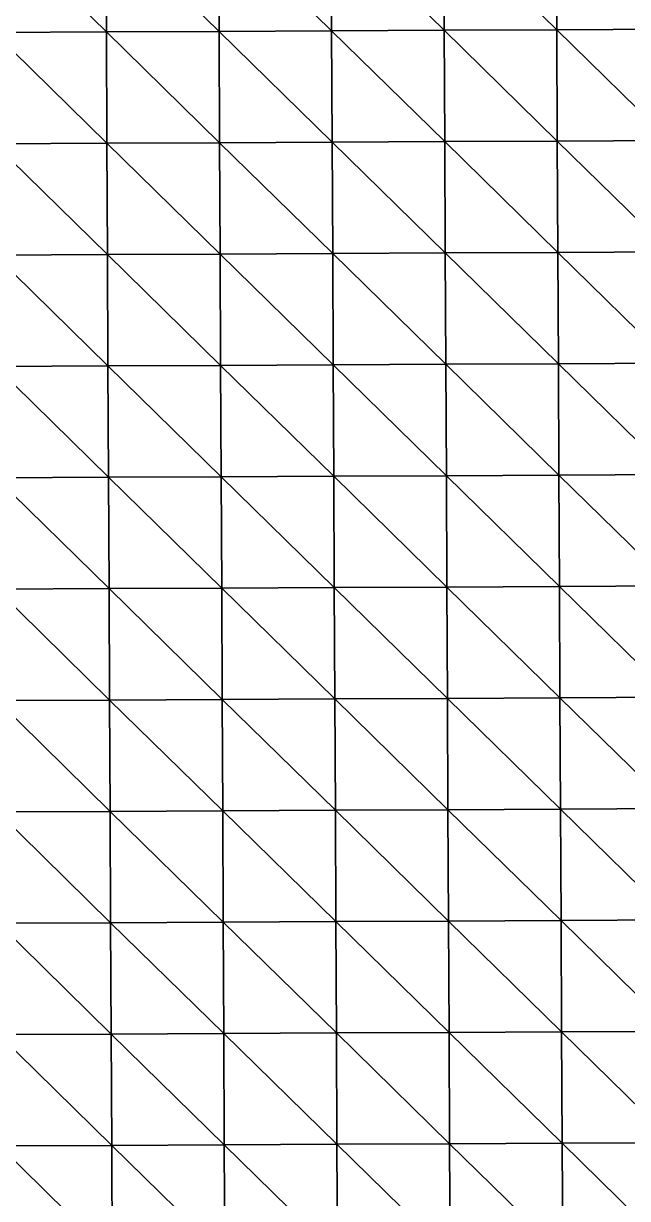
# Model space of a CAD drawing. Extents: x -372 to 678, y -263 to 741.
# Drawn here: x -304.4 to -237.1, y -131.7 to -0.5 of the extents above; entities that cross this region are included whole.
import ezdxf

# ---------------------------------------------------------------- set-up
doc = ezdxf.new("R2010")
doc.units = 0
doc.header["$LTSCALE"] = 0.0254
doc.layers.get('0').update_dxf_attribs({"linetype": 'CONTINUOUS'})
doc.layers.add('LOCATION_SNAPSHOT', color=144, linetype='CONTINUOUS')
doc.layers.add('LOCATION_TERRAIN', color=36, linetype='CONTINUOUS')

# ---------------------------------------------------------------- blocks, each defined once
blk = doc.blocks.new('LOCATION_SNAPSHOT')
at = {"color": 8}
mesh = blk.add_polyface(dxfattribs=at)
corners = [(-369.31, -262.94), (369.31, 262.95), (-371.82, 259.38), (371.82, -259.38)]
mesh.append_faces([[corners[k] for k in face] for face in [(0, 1, 2), (1, 0, 3)]], dxfattribs={"vtx0": -1, "color": 8})
blk = doc.blocks.new('LOCATION_TERRAIN')
at = {"color": 8}
mesh = blk.add_polyface(dxfattribs=at)
corners = [(-295.2, -1.42, -7.36), (-295.26, 11.01, -6.14), (-307.82, 10.95, -6.11)]
mesh.append_faces([[corners[k] for k in face] for face in [(0, 1, 2)]], dxfattribs={"color": 8})
mesh = blk.add_polyface(dxfattribs=at)
corners = [(-295.2, -1.42, -7.36), (-307.82, 10.95, -6.11), (-307.76, -1.48, -7.11)]
mesh.append_faces([[corners[k] for k in face] for face in [(0, 1, 2)]], dxfattribs={"color": 8})
mesh = blk.add_polyface(dxfattribs=at)
corners = [(-282.63, -1.36, -7.7), (-282.69, 11.08, -6.51), (-295.26, 11.01, -6.14)]
mesh.append_faces([[corners[k] for k in face] for face in [(0, 1, 2)]], dxfattribs={"color": 8})
mesh = blk.add_polyface(dxfattribs=at)
corners = [(-282.63, -1.36, -7.7), (-295.26, 11.01, -6.14), (-295.2, -1.42, -7.36)]
mesh.append_faces([[corners[k] for k in face] for face in [(0, 1, 2)]], dxfattribs={"color": 8})
mesh = blk.add_polyface(dxfattribs=at)
corners = [(-270.07, -1.3, -8.11), (-270.13, 11.14, -7.14), (-282.69, 11.08, -6.51)]
mesh.append_faces([[corners[k] for k in face] for face in [(0, 1, 2)]], dxfattribs={"color": 8})
mesh = blk.add_polyface(dxfattribs=at)
corners = [(-270.07, -1.3, -8.11), (-282.69, 11.08, -6.51), (-282.63, -1.36, -7.7)]
mesh.append_faces([[corners[k] for k in face] for face in [(0, 1, 2)]], dxfattribs={"color": 8})
mesh = blk.add_polyface(dxfattribs=at)
corners = [(-257.51, -1.24, -8.53), (-257.57, 11.2, -7.77), (-270.13, 11.14, -7.14)]
mesh.append_faces([[corners[k] for k in face] for face in [(0, 1, 2)]], dxfattribs={"color": 8})
mesh = blk.add_polyface(dxfattribs=at)
corners = [(-257.51, -1.24, -8.53), (-270.13, 11.14, -7.14), (-270.07, -1.3, -8.11)]
mesh.append_faces([[corners[k] for k in face] for face in [(0, 1, 2)]], dxfattribs={"color": 8})
mesh = blk.add_polyface(dxfattribs=at)
corners = [(-244.95, -1.18, -8.61), (-245.01, 11.26, -8.13), (-257.57, 11.2, -7.77)]
mesh.append_faces([[corners[k] for k in face] for face in [(0, 1, 2)]], dxfattribs={"color": 8})
mesh = blk.add_polyface(dxfattribs=at)
corners = [(-244.95, -1.18, -8.61), (-257.57, 11.2, -7.77), (-257.51, -1.24, -8.53)]
mesh.append_faces([[corners[k] for k in face] for face in [(0, 1, 2)]], dxfattribs={"color": 8})
mesh = blk.add_polyface(dxfattribs=at)
corners = [(-232.39, -1.12, -8.4), (-232.45, 11.32, -8.24), (-245.01, 11.26, -8.13)]
mesh.append_faces([[corners[k] for k in face] for face in [(0, 1, 2)]], dxfattribs={"color": 8})
mesh = blk.add_polyface(dxfattribs=at)
corners = [(-232.39, -1.12, -8.4), (-245.01, 11.26, -8.13), (-244.95, -1.18, -8.61)]
mesh.append_faces([[corners[k] for k in face] for face in [(0, 1, 2)]], dxfattribs={"color": 8})
mesh = blk.add_polyface(dxfattribs=at)
corners = [(-270.01, -13.74, -8.89), (-270.07, -1.3, -8.11), (-282.63, -1.36, -7.7)]
mesh.append_faces([[corners[k] for k in face] for face in [(0, 1, 2)]], dxfattribs={"color": 8})
mesh = blk.add_polyface(dxfattribs=at)
corners = [(-257.45, -13.68, -9.08), (-257.51, -1.24, -8.53), (-270.07, -1.3, -8.11)]
mesh.append_faces([[corners[k] for k in face] for face in [(0, 1, 2)]], dxfattribs={"color": 8})
mesh = blk.add_polyface(dxfattribs=at)
corners = [(-257.45, -13.68, -9.08), (-270.07, -1.3, -8.11), (-270.01, -13.74, -8.89)]
mesh.append_faces([[corners[k] for k in face] for face in [(0, 1, 2)]], dxfattribs={"color": 8})
mesh = blk.add_polyface(dxfattribs=at)
corners = [(-244.89, -13.62, -8.96), (-244.95, -1.18, -8.61), (-257.51, -1.24, -8.53)]
mesh.append_faces([[corners[k] for k in face] for face in [(0, 1, 2)]], dxfattribs={"color": 8})
mesh = blk.add_polyface(dxfattribs=at)
corners = [(-244.89, -13.62, -8.96), (-257.51, -1.24, -8.53), (-257.45, -13.68, -9.08)]
mesh.append_faces([[corners[k] for k in face] for face in [(0, 1, 2)]], dxfattribs={"color": 8})
mesh = blk.add_polyface(dxfattribs=at)
corners = [(-232.33, -13.56, -8.57), (-232.39, -1.12, -8.4), (-244.95, -1.18, -8.61)]
mesh.append_faces([[corners[k] for k in face] for face in [(0, 1, 2)]], dxfattribs={"color": 8})
mesh = blk.add_polyface(dxfattribs=at)
corners = [(-232.33, -13.56, -8.57), (-244.95, -1.18, -8.61), (-244.89, -13.62, -8.96)]
mesh.append_faces([[corners[k] for k in face] for face in [(0, 1, 2)]], dxfattribs={"color": 8})
mesh = blk.add_polyface(dxfattribs=at)
corners = [(-295.14, -13.86, -8.41), (-295.2, -1.42, -7.36), (-307.76, -1.48, -7.11)]
mesh.append_faces([[corners[k] for k in face] for face in [(0, 1, 2)]], dxfattribs={"color": 8})
mesh = blk.add_polyface(dxfattribs=at)
corners = [(-295.14, -13.86, -8.41), (-307.76, -1.48, -7.11), (-307.7, -13.92, -8.01)]
mesh.append_faces([[corners[k] for k in face] for face in [(0, 1, 2)]], dxfattribs={"color": 8})
mesh = blk.add_polyface(dxfattribs=at)
corners = [(-282.57, -13.8, -8.69), (-282.63, -1.36, -7.7), (-295.2, -1.42, -7.36)]
mesh.append_faces([[corners[k] for k in face] for face in [(0, 1, 2)]], dxfattribs={"color": 8})
mesh = blk.add_polyface(dxfattribs=at)
corners = [(-282.57, -13.8, -8.69), (-295.2, -1.42, -7.36), (-295.14, -13.86, -8.41)]
mesh.append_faces([[corners[k] for k in face] for face in [(0, 1, 2)]], dxfattribs={"color": 8})
mesh = blk.add_polyface(dxfattribs=at)
corners = [(-270.01, -13.74, -8.89), (-282.63, -1.36, -7.7), (-282.57, -13.8, -8.69)]
mesh.append_faces([[corners[k] for k in face] for face in [(0, 1, 2)]], dxfattribs={"color": 8})
mesh = blk.add_polyface(dxfattribs=at)
corners = [(-295.08, -26.29, -9.35), (-295.14, -13.86, -8.41), (-307.7, -13.92, -8.01)]
mesh.append_faces([[corners[k] for k in face] for face in [(0, 1, 2)]], dxfattribs={"color": 8})
mesh = blk.add_polyface(dxfattribs=at)
corners = [(-295.08, -26.29, -9.35), (-307.7, -13.92, -8.01), (-307.64, -26.35, -8.84)]
mesh.append_faces([[corners[k] for k in face] for face in [(0, 1, 2)]], dxfattribs={"color": 8})
mesh = blk.add_polyface(dxfattribs=at)
corners = [(-282.51, -26.23, -9.56), (-282.57, -13.8, -8.69), (-295.14, -13.86, -8.41)]
mesh.append_faces([[corners[k] for k in face] for face in [(0, 1, 2)]], dxfattribs={"color": 8})
mesh = blk.add_polyface(dxfattribs=at)
corners = [(-282.51, -26.23, -9.56), (-295.14, -13.86, -8.41), (-295.08, -26.29, -9.35)]
mesh.append_faces([[corners[k] for k in face] for face in [(0, 1, 2)]], dxfattribs={"color": 8})
mesh = blk.add_polyface(dxfattribs=at)
corners = [(-269.95, -26.17, -9.54), (-270.01, -13.74, -8.89), (-282.57, -13.8, -8.69)]
mesh.append_faces([[corners[k] for k in face] for face in [(0, 1, 2)]], dxfattribs={"color": 8})
mesh = blk.add_polyface(dxfattribs=at)
corners = [(-269.95, -26.17, -9.54), (-282.57, -13.8, -8.69), (-282.51, -26.23, -9.56)]
mesh.append_faces([[corners[k] for k in face] for face in [(0, 1, 2)]], dxfattribs={"color": 8})
mesh = blk.add_polyface(dxfattribs=at)
corners = [(-257.39, -26.11, -9.51), (-257.45, -13.68, -9.08), (-270.01, -13.74, -8.89)]
mesh.append_faces([[corners[k] for k in face] for face in [(0, 1, 2)]], dxfattribs={"color": 8})
mesh = blk.add_polyface(dxfattribs=at)
corners = [(-257.39, -26.11, -9.51), (-270.01, -13.74, -8.89), (-269.95, -26.17, -9.54)]
mesh.append_faces([[corners[k] for k in face] for face in [(0, 1, 2)]], dxfattribs={"color": 8})
mesh = blk.add_polyface(dxfattribs=at)
corners = [(-244.83, -26.05, -9.23), (-244.89, -13.62, -8.96), (-257.45, -13.68, -9.08)]
mesh.append_faces([[corners[k] for k in face] for face in [(0, 1, 2)]], dxfattribs={"color": 8})
mesh = blk.add_polyface(dxfattribs=at)
corners = [(-244.83, -26.05, -9.23), (-257.45, -13.68, -9.08), (-257.39, -26.11, -9.51)]
mesh.append_faces([[corners[k] for k in face] for face in [(0, 1, 2)]], dxfattribs={"color": 8})
mesh = blk.add_polyface(dxfattribs=at)
corners = [(-232.27, -25.99, -8.73), (-232.33, -13.56, -8.57), (-244.89, -13.62, -8.96)]
mesh.append_faces([[corners[k] for k in face] for face in [(0, 1, 2)]], dxfattribs={"color": 8})
mesh = blk.add_polyface(dxfattribs=at)
corners = [(-232.27, -25.99, -8.73), (-244.89, -13.62, -8.96), (-244.83, -26.05, -9.23)]
mesh.append_faces([[corners[k] for k in face] for face in [(0, 1, 2)]], dxfattribs={"color": 8})
mesh = blk.add_polyface(dxfattribs=at)
corners = [(-282.45, -38.67, -10.42), (-282.51, -26.23, -9.56), (-295.08, -26.29, -9.35)]
mesh.append_faces([[corners[k] for k in face] for face in [(0, 1, 2)]], dxfattribs={"color": 8})
mesh = blk.add_polyface(dxfattribs=at)
corners = [(-269.89, -38.61, -10.18), (-269.95, -26.17, -9.54), (-282.51, -26.23, -9.56)]
mesh.append_faces([[corners[k] for k in face] for face in [(0, 1, 2)]], dxfattribs={"color": 8})
mesh = blk.add_polyface(dxfattribs=at)
corners = [(-269.89, -38.61, -10.18), (-282.51, -26.23, -9.56), (-282.45, -38.67, -10.42)]
mesh.append_faces([[corners[k] for k in face] for face in [(0, 1, 2)]], dxfattribs={"color": 8})
mesh = blk.add_polyface(dxfattribs=at)
corners = [(-257.33, -38.55, -9.94), (-257.39, -26.11, -9.51), (-269.95, -26.17, -9.54)]
mesh.append_faces([[corners[k] for k in face] for face in [(0, 1, 2)]], dxfattribs={"color": 8})
mesh = blk.add_polyface(dxfattribs=at)
corners = [(-257.33, -38.55, -9.94), (-269.95, -26.17, -9.54), (-269.89, -38.61, -10.18)]
mesh.append_faces([[corners[k] for k in face] for face in [(0, 1, 2)]], dxfattribs={"color": 8})
mesh = blk.add_polyface(dxfattribs=at)
corners = [(-244.77, -38.49, -9.51), (-244.83, -26.05, -9.23), (-257.39, -26.11, -9.51)]
mesh.append_faces([[corners[k] for k in face] for face in [(0, 1, 2)]], dxfattribs={"color": 8})
mesh = blk.add_polyface(dxfattribs=at)
corners = [(-244.77, -38.49, -9.51), (-257.39, -26.11, -9.51), (-257.33, -38.55, -9.94)]
mesh.append_faces([[corners[k] for k in face] for face in [(0, 1, 2)]], dxfattribs={"color": 8})
mesh = blk.add_polyface(dxfattribs=at)
corners = [(-232.21, -38.43, -8.89), (-232.27, -25.99, -8.73), (-244.83, -26.05, -9.23)]
mesh.append_faces([[corners[k] for k in face] for face in [(0, 1, 2)]], dxfattribs={"color": 8})
mesh = blk.add_polyface(dxfattribs=at)
corners = [(-232.21, -38.43, -8.89), (-244.83, -26.05, -9.23), (-244.77, -38.49, -9.51)]
mesh.append_faces([[corners[k] for k in face] for face in [(0, 1, 2)]], dxfattribs={"color": 8})
mesh = blk.add_polyface(dxfattribs=at)
corners = [(-295.02, -38.73, -10.29), (-295.08, -26.29, -9.35), (-307.64, -26.35, -8.84)]
mesh.append_faces([[corners[k] for k in face] for face in [(0, 1, 2)]], dxfattribs={"color": 8})
mesh = blk.add_polyface(dxfattribs=at)
corners = [(-295.02, -38.73, -10.29), (-307.64, -26.35, -8.84), (-307.58, -38.79, -9.67)]
mesh.append_faces([[corners[k] for k in face] for face in [(0, 1, 2)]], dxfattribs={"color": 8})
mesh = blk.add_polyface(dxfattribs=at)
corners = [(-282.45, -38.67, -10.42), (-295.08, -26.29, -9.35), (-295.02, -38.73, -10.29)]
mesh.append_faces([[corners[k] for k in face] for face in [(0, 1, 2)]], dxfattribs={"color": 8})
mesh = blk.add_polyface(dxfattribs=at)
corners = [(-294.96, -51.17, -10.49), (-295.02, -38.73, -10.29), (-307.58, -38.79, -9.67)]
mesh.append_faces([[corners[k] for k in face] for face in [(0, 1, 2)]], dxfattribs={"color": 8})
mesh = blk.add_polyface(dxfattribs=at)
corners = [(-294.96, -51.17, -10.49), (-307.58, -38.79, -9.67), (-307.52, -51.23, -9.83)]
mesh.append_faces([[corners[k] for k in face] for face in [(0, 1, 2)]], dxfattribs={"color": 8})
mesh = blk.add_polyface(dxfattribs=at)
corners = [(-282.39, -51.11, -10.63), (-282.45, -38.67, -10.42), (-295.02, -38.73, -10.29)]
mesh.append_faces([[corners[k] for k in face] for face in [(0, 1, 2)]], dxfattribs={"color": 8})
mesh = blk.add_polyface(dxfattribs=at)
corners = [(-282.39, -51.11, -10.63), (-295.02, -38.73, -10.29), (-294.96, -51.17, -10.49)]
mesh.append_faces([[corners[k] for k in face] for face in [(0, 1, 2)]], dxfattribs={"color": 8})
mesh = blk.add_polyface(dxfattribs=at)
corners = [(-269.83, -51.05, -10.36), (-269.89, -38.61, -10.18), (-282.45, -38.67, -10.42)]
mesh.append_faces([[corners[k] for k in face] for face in [(0, 1, 2)]], dxfattribs={"color": 8})
mesh = blk.add_polyface(dxfattribs=at)
corners = [(-269.83, -51.05, -10.36), (-282.45, -38.67, -10.42), (-282.39, -51.11, -10.63)]
mesh.append_faces([[corners[k] for k in face] for face in [(0, 1, 2)]], dxfattribs={"color": 8})
mesh = blk.add_polyface(dxfattribs=at)
corners = [(-257.27, -50.99, -10.1), (-257.33, -38.55, -9.94), (-269.89, -38.61, -10.18)]
mesh.append_faces([[corners[k] for k in face] for face in [(0, 1, 2)]], dxfattribs={"color": 8})
mesh = blk.add_polyface(dxfattribs=at)
corners = [(-257.27, -50.99, -10.1), (-269.89, -38.61, -10.18), (-269.83, -51.05, -10.36)]
mesh.append_faces([[corners[k] for k in face] for face in [(0, 1, 2)]], dxfattribs={"color": 8})
mesh = blk.add_polyface(dxfattribs=at)
corners = [(-244.71, -50.92, -9.59), (-244.77, -38.49, -9.51), (-257.33, -38.55, -9.94)]
mesh.append_faces([[corners[k] for k in face] for face in [(0, 1, 2)]], dxfattribs={"color": 8})
mesh = blk.add_polyface(dxfattribs=at)
corners = [(-244.71, -50.92, -9.59), (-257.33, -38.55, -9.94), (-257.27, -50.99, -10.1)]
mesh.append_faces([[corners[k] for k in face] for face in [(0, 1, 2)]], dxfattribs={"color": 8})
mesh = blk.add_polyface(dxfattribs=at)
corners = [(-232.15, -50.86, -8.86), (-232.21, -38.43, -8.89), (-244.77, -38.49, -9.51)]
mesh.append_faces([[corners[k] for k in face] for face in [(0, 1, 2)]], dxfattribs={"color": 8})
mesh = blk.add_polyface(dxfattribs=at)
corners = [(-232.15, -50.86, -8.86), (-244.77, -38.49, -9.51), (-244.71, -50.92, -9.59)]
mesh.append_faces([[corners[k] for k in face] for face in [(0, 1, 2)]], dxfattribs={"color": 8})
mesh = blk.add_polyface(dxfattribs=at)
corners = [(-294.9, -63.6, -10.16), (-294.96, -51.17, -10.49), (-307.52, -51.23, -9.83)]
mesh.append_faces([[corners[k] for k in face] for face in [(0, 1, 2)]], dxfattribs={"color": 8})
mesh = blk.add_polyface(dxfattribs=at)
corners = [(-282.33, -63.54, -10.36), (-282.39, -51.11, -10.63), (-294.96, -51.17, -10.49)]
mesh.append_faces([[corners[k] for k in face] for face in [(0, 1, 2)]], dxfattribs={"color": 8})
mesh = blk.add_polyface(dxfattribs=at)
corners = [(-282.33, -63.54, -10.36), (-294.96, -51.17, -10.49), (-294.9, -63.6, -10.16)]
mesh.append_faces([[corners[k] for k in face] for face in [(0, 1, 2)]], dxfattribs={"color": 8})
mesh = blk.add_polyface(dxfattribs=at)
corners = [(-269.77, -63.48, -10.2), (-269.83, -51.05, -10.36), (-282.39, -51.11, -10.63)]
mesh.append_faces([[corners[k] for k in face] for face in [(0, 1, 2)]], dxfattribs={"color": 8})
mesh = blk.add_polyface(dxfattribs=at)
corners = [(-269.77, -63.48, -10.2), (-282.39, -51.11, -10.63), (-282.33, -63.54, -10.36)]
mesh.append_faces([[corners[k] for k in face] for face in [(0, 1, 2)]], dxfattribs={"color": 8})
mesh = blk.add_polyface(dxfattribs=at)
corners = [(-257.21, -63.42, -10.04), (-257.27, -50.99, -10.1), (-269.83, -51.05, -10.36)]
mesh.append_faces([[corners[k] for k in face] for face in [(0, 1, 2)]], dxfattribs={"color": 8})
mesh = blk.add_polyface(dxfattribs=at)
corners = [(-257.21, -63.42, -10.04), (-269.83, -51.05, -10.36), (-269.77, -63.48, -10.2)]
mesh.append_faces([[corners[k] for k in face] for face in [(0, 1, 2)]], dxfattribs={"color": 8})
mesh = blk.add_polyface(dxfattribs=at)
corners = [(-244.65, -63.36, -9.53), (-244.71, -50.92, -9.59), (-257.27, -50.99, -10.1)]
mesh.append_faces([[corners[k] for k in face] for face in [(0, 1, 2)]], dxfattribs={"color": 8})
mesh = blk.add_polyface(dxfattribs=at)
corners = [(-244.65, -63.36, -9.53), (-257.27, -50.99, -10.1), (-257.21, -63.42, -10.04)]
mesh.append_faces([[corners[k] for k in face] for face in [(0, 1, 2)]], dxfattribs={"color": 8})
mesh = blk.add_polyface(dxfattribs=at)
corners = [(-232.09, -63.3, -8.7), (-232.15, -50.86, -8.86), (-244.71, -50.92, -9.59)]
mesh.append_faces([[corners[k] for k in face] for face in [(0, 1, 2)]], dxfattribs={"color": 8})
mesh = blk.add_polyface(dxfattribs=at)
corners = [(-232.09, -63.3, -8.7), (-244.71, -50.92, -9.59), (-244.65, -63.36, -9.53)]
mesh.append_faces([[corners[k] for k in face] for face in [(0, 1, 2)]], dxfattribs={"color": 8})
mesh = blk.add_polyface(dxfattribs=at)
corners = [(-294.9, -63.6, -10.16), (-307.52, -51.23, -9.83), (-307.46, -63.66, -9.5)]
mesh.append_faces([[corners[k] for k in face] for face in [(0, 1, 2)]], dxfattribs={"color": 8})
mesh = blk.add_polyface(dxfattribs=at)
corners = [(-294.84, -76.04, -9.83), (-294.9, -63.6, -10.16), (-307.46, -63.66, -9.5)]
mesh.append_faces([[corners[k] for k in face] for face in [(0, 1, 2)]], dxfattribs={"color": 8})
mesh = blk.add_polyface(dxfattribs=at)
corners = [(-294.84, -76.04, -9.83), (-307.46, -63.66, -9.5), (-307.4, -76.1, -9.17)]
mesh.append_faces([[corners[k] for k in face] for face in [(0, 1, 2)]], dxfattribs={"color": 8})
mesh = blk.add_polyface(dxfattribs=at)
corners = [(-282.27, -75.98, -10.09), (-282.33, -63.54, -10.36), (-294.9, -63.6, -10.16)]
mesh.append_faces([[corners[k] for k in face] for face in [(0, 1, 2)]], dxfattribs={"color": 8})
mesh = blk.add_polyface(dxfattribs=at)
corners = [(-282.27, -75.98, -10.09), (-294.9, -63.6, -10.16), (-294.84, -76.04, -9.83)]
mesh.append_faces([[corners[k] for k in face] for face in [(0, 1, 2)]], dxfattribs={"color": 8})
mesh = blk.add_polyface(dxfattribs=at)
corners = [(-269.71, -75.92, -10.04), (-269.77, -63.48, -10.2), (-282.33, -63.54, -10.36)]
mesh.append_faces([[corners[k] for k in face] for face in [(0, 1, 2)]], dxfattribs={"color": 8})
mesh = blk.add_polyface(dxfattribs=at)
corners = [(-269.71, -75.92, -10.04), (-282.33, -63.54, -10.36), (-282.27, -75.98, -10.09)]
mesh.append_faces([[corners[k] for k in face] for face in [(0, 1, 2)]], dxfattribs={"color": 8})
mesh = blk.add_polyface(dxfattribs=at)
corners = [(-257.15, -75.86, -9.99), (-257.21, -63.42, -10.04), (-269.77, -63.48, -10.2)]
mesh.append_faces([[corners[k] for k in face] for face in [(0, 1, 2)]], dxfattribs={"color": 8})
mesh = blk.add_polyface(dxfattribs=at)
corners = [(-257.15, -75.86, -9.99), (-269.77, -63.48, -10.2), (-269.71, -75.92, -10.04)]
mesh.append_faces([[corners[k] for k in face] for face in [(0, 1, 2)]], dxfattribs={"color": 8})
mesh = blk.add_polyface(dxfattribs=at)
corners = [(-244.59, -75.8, -9.47), (-244.65, -63.36, -9.53), (-257.21, -63.42, -10.04)]
mesh.append_faces([[corners[k] for k in face] for face in [(0, 1, 2)]], dxfattribs={"color": 8})
mesh = blk.add_polyface(dxfattribs=at)
corners = [(-244.59, -75.8, -9.47), (-257.21, -63.42, -10.04), (-257.15, -75.86, -9.99)]
mesh.append_faces([[corners[k] for k in face] for face in [(0, 1, 2)]], dxfattribs={"color": 8})
mesh = blk.add_polyface(dxfattribs=at)
corners = [(-232.03, -75.74, -8.53), (-232.09, -63.3, -8.7), (-244.65, -63.36, -9.53)]
mesh.append_faces([[corners[k] for k in face] for face in [(0, 1, 2)]], dxfattribs={"color": 8})
mesh = blk.add_polyface(dxfattribs=at)
corners = [(-232.03, -75.74, -8.53), (-244.65, -63.36, -9.53), (-244.59, -75.8, -9.47)]
mesh.append_faces([[corners[k] for k in face] for face in [(0, 1, 2)]], dxfattribs={"color": 8})
mesh = blk.add_polyface(dxfattribs=at)
corners = [(-294.78, -88.48, -9.2), (-294.84, -76.04, -9.83), (-307.4, -76.1, -9.17)]
mesh.append_faces([[corners[k] for k in face] for face in [(0, 1, 2)]], dxfattribs={"color": 8})
mesh = blk.add_polyface(dxfattribs=at)
corners = [(-294.78, -88.48, -9.2), (-307.4, -76.1, -9.17), (-307.34, -88.54, -8.66)]
mesh.append_faces([[corners[k] for k in face] for face in [(0, 1, 2)]], dxfattribs={"color": 8})
mesh = blk.add_polyface(dxfattribs=at)
corners = [(-282.22, -88.41, -9.47), (-282.27, -75.98, -10.09), (-294.84, -76.04, -9.83)]
mesh.append_faces([[corners[k] for k in face] for face in [(0, 1, 2)]], dxfattribs={"color": 8})
mesh = blk.add_polyface(dxfattribs=at)
corners = [(-282.22, -88.41, -9.47), (-294.84, -76.04, -9.83), (-294.78, -88.48, -9.2)]
mesh.append_faces([[corners[k] for k in face] for face in [(0, 1, 2)]], dxfattribs={"color": 8})
mesh = blk.add_polyface(dxfattribs=at)
corners = [(-269.65, -88.35, -9.53), (-269.71, -75.92, -10.04), (-282.27, -75.98, -10.09)]
mesh.append_faces([[corners[k] for k in face] for face in [(0, 1, 2)]], dxfattribs={"color": 8})
mesh = blk.add_polyface(dxfattribs=at)
corners = [(-269.65, -88.35, -9.53), (-282.27, -75.98, -10.09), (-282.22, -88.41, -9.47)]
mesh.append_faces([[corners[k] for k in face] for face in [(0, 1, 2)]], dxfattribs={"color": 8})
mesh = blk.add_polyface(dxfattribs=at)
corners = [(-257.09, -88.29, -9.59), (-257.15, -75.86, -9.99), (-269.71, -75.92, -10.04)]
mesh.append_faces([[corners[k] for k in face] for face in [(0, 1, 2)]], dxfattribs={"color": 8})
mesh = blk.add_polyface(dxfattribs=at)
corners = [(-257.09, -88.29, -9.59), (-269.71, -75.92, -10.04), (-269.65, -88.35, -9.53)]
mesh.append_faces([[corners[k] for k in face] for face in [(0, 1, 2)]], dxfattribs={"color": 8})
mesh = blk.add_polyface(dxfattribs=at)
corners = [(-244.53, -88.23, -9.12), (-244.59, -75.8, -9.47), (-257.15, -75.86, -9.99)]
mesh.append_faces([[corners[k] for k in face] for face in [(0, 1, 2)]], dxfattribs={"color": 8})
mesh = blk.add_polyface(dxfattribs=at)
corners = [(-244.53, -88.23, -9.12), (-257.15, -75.86, -9.99), (-257.09, -88.29, -9.59)]
mesh.append_faces([[corners[k] for k in face] for face in [(0, 1, 2)]], dxfattribs={"color": 8})
mesh = blk.add_polyface(dxfattribs=at)
corners = [(-231.97, -88.17, -8.19), (-232.03, -75.74, -8.53), (-244.59, -75.8, -9.47)]
mesh.append_faces([[corners[k] for k in face] for face in [(0, 1, 2)]], dxfattribs={"color": 8})
mesh = blk.add_polyface(dxfattribs=at)
corners = [(-231.97, -88.17, -8.19), (-244.59, -75.8, -9.47), (-244.53, -88.23, -9.12)]
mesh.append_faces([[corners[k] for k in face] for face in [(0, 1, 2)]], dxfattribs={"color": 8})
mesh = blk.add_polyface(dxfattribs=at)
corners = [(-294.72, -100.91, -8.31), (-294.78, -88.48, -9.2), (-307.34, -88.54, -8.66)]
mesh.append_faces([[corners[k] for k in face] for face in [(0, 1, 2)]], dxfattribs={"color": 8})
mesh = blk.add_polyface(dxfattribs=at)
corners = [(-294.72, -100.91, -8.31), (-307.34, -88.54, -8.66), (-307.28, -100.97, -7.98)]
mesh.append_faces([[corners[k] for k in face] for face in [(0, 1, 2)]], dxfattribs={"color": 8})
mesh = blk.add_polyface(dxfattribs=at)
corners = [(-282.16, -100.85, -8.54), (-282.22, -88.41, -9.47), (-294.78, -88.48, -9.2)]
mesh.append_faces([[corners[k] for k in face] for face in [(0, 1, 2)]], dxfattribs={"color": 8})
mesh = blk.add_polyface(dxfattribs=at)
corners = [(-282.16, -100.85, -8.54), (-294.78, -88.48, -9.2), (-294.72, -100.91, -8.31)]
mesh.append_faces([[corners[k] for k in face] for face in [(0, 1, 2)]], dxfattribs={"color": 8})
mesh = blk.add_polyface(dxfattribs=at)
corners = [(-269.59, -100.79, -8.71), (-269.65, -88.35, -9.53), (-282.22, -88.41, -9.47)]
mesh.append_faces([[corners[k] for k in face] for face in [(0, 1, 2)]], dxfattribs={"color": 8})
mesh = blk.add_polyface(dxfattribs=at)
corners = [(-269.59, -100.79, -8.71), (-282.22, -88.41, -9.47), (-282.16, -100.85, -8.54)]
mesh.append_faces([[corners[k] for k in face] for face in [(0, 1, 2)]], dxfattribs={"color": 8})
mesh = blk.add_polyface(dxfattribs=at)
corners = [(-257.03, -100.73, -8.88), (-257.09, -88.29, -9.59), (-269.65, -88.35, -9.53)]
mesh.append_faces([[corners[k] for k in face] for face in [(0, 1, 2)]], dxfattribs={"color": 8})
mesh = blk.add_polyface(dxfattribs=at)
corners = [(-257.03, -100.73, -8.88), (-269.65, -88.35, -9.53), (-269.59, -100.79, -8.71)]
mesh.append_faces([[corners[k] for k in face] for face in [(0, 1, 2)]], dxfattribs={"color": 8})
mesh = blk.add_polyface(dxfattribs=at)
corners = [(-244.47, -100.67, -8.52), (-244.53, -88.23, -9.12), (-257.09, -88.29, -9.59)]
mesh.append_faces([[corners[k] for k in face] for face in [(0, 1, 2)]], dxfattribs={"color": 8})
mesh = blk.add_polyface(dxfattribs=at)
corners = [(-244.47, -100.67, -8.52), (-257.09, -88.29, -9.59), (-257.03, -100.73, -8.88)]
mesh.append_faces([[corners[k] for k in face] for face in [(0, 1, 2)]], dxfattribs={"color": 8})
mesh = blk.add_polyface(dxfattribs=at)
corners = [(-231.91, -100.61, -7.7), (-231.97, -88.17, -8.19), (-244.53, -88.23, -9.12)]
mesh.append_faces([[corners[k] for k in face] for face in [(0, 1, 2)]], dxfattribs={"color": 8})
mesh = blk.add_polyface(dxfattribs=at)
corners = [(-231.91, -100.61, -7.7), (-244.53, -88.23, -9.12), (-244.47, -100.67, -8.52)]
mesh.append_faces([[corners[k] for k in face] for face in [(0, 1, 2)]], dxfattribs={"color": 8})
mesh = blk.add_polyface(dxfattribs=at)
corners = [(-294.66, -113.35, -7.42), (-294.72, -100.91, -8.31), (-307.28, -100.97, -7.98)]
mesh.append_faces([[corners[k] for k in face] for face in [(0, 1, 2)]], dxfattribs={"color": 8})
mesh = blk.add_polyface(dxfattribs=at)
corners = [(-294.66, -113.35, -7.42), (-307.28, -100.97, -7.98), (-307.22, -113.41, -7.31)]
mesh.append_faces([[corners[k] for k in face] for face in [(0, 1, 2)]], dxfattribs={"color": 8})
mesh = blk.add_polyface(dxfattribs=at)
corners = [(-282.1, -113.29, -7.62), (-282.16, -100.85, -8.54), (-294.72, -100.91, -8.31)]
mesh.append_faces([[corners[k] for k in face] for face in [(0, 1, 2)]], dxfattribs={"color": 8})
mesh = blk.add_polyface(dxfattribs=at)
corners = [(-282.1, -113.29, -7.62), (-294.72, -100.91, -8.31), (-294.66, -113.35, -7.42)]
mesh.append_faces([[corners[k] for k in face] for face in [(0, 1, 2)]], dxfattribs={"color": 8})
mesh = blk.add_polyface(dxfattribs=at)
corners = [(-269.53, -113.23, -7.89), (-269.59, -100.79, -8.71), (-282.16, -100.85, -8.54)]
mesh.append_faces([[corners[k] for k in face] for face in [(0, 1, 2)]], dxfattribs={"color": 8})
mesh = blk.add_polyface(dxfattribs=at)
corners = [(-269.53, -113.23, -7.89), (-282.16, -100.85, -8.54), (-282.1, -113.29, -7.62)]
mesh.append_faces([[corners[k] for k in face] for face in [(0, 1, 2)]], dxfattribs={"color": 8})
mesh = blk.add_polyface(dxfattribs=at)
corners = [(-256.97, -113.17, -8.17), (-257.03, -100.73, -8.88), (-269.59, -100.79, -8.71)]
mesh.append_faces([[corners[k] for k in face] for face in [(0, 1, 2)]], dxfattribs={"color": 8})
mesh = blk.add_polyface(dxfattribs=at)
corners = [(-256.97, -113.17, -8.17), (-269.59, -100.79, -8.71), (-269.53, -113.23, -7.89)]
mesh.append_faces([[corners[k] for k in face] for face in [(0, 1, 2)]], dxfattribs={"color": 8})
mesh = blk.add_polyface(dxfattribs=at)
corners = [(-244.41, -113.11, -7.92), (-244.47, -100.67, -8.52), (-257.03, -100.73, -8.88)]
mesh.append_faces([[corners[k] for k in face] for face in [(0, 1, 2)]], dxfattribs={"color": 8})
mesh = blk.add_polyface(dxfattribs=at)
corners = [(-244.41, -113.11, -7.92), (-257.03, -100.73, -8.88), (-256.97, -113.17, -8.17)]
mesh.append_faces([[corners[k] for k in face] for face in [(0, 1, 2)]], dxfattribs={"color": 8})
mesh = blk.add_polyface(dxfattribs=at)
corners = [(-231.85, -113.05, -7.21), (-231.91, -100.61, -7.7), (-244.47, -100.67, -8.52)]
mesh.append_faces([[corners[k] for k in face] for face in [(0, 1, 2)]], dxfattribs={"color": 8})
mesh = blk.add_polyface(dxfattribs=at)
corners = [(-231.85, -113.05, -7.21), (-244.47, -100.67, -8.52), (-244.41, -113.11, -7.92)]
mesh.append_faces([[corners[k] for k in face] for face in [(0, 1, 2)]], dxfattribs={"color": 8})
mesh = blk.add_polyface(dxfattribs=at)
corners = [(-294.6, -125.78, -6.67), (-294.66, -113.35, -7.42), (-307.22, -113.41, -7.31)]
mesh.append_faces([[corners[k] for k in face] for face in [(0, 1, 2)]], dxfattribs={"color": 8})
mesh = blk.add_polyface(dxfattribs=at)
corners = [(-294.6, -125.78, -6.67), (-307.22, -113.41, -7.31), (-307.16, -125.84, -6.72)]
mesh.append_faces([[corners[k] for k in face] for face in [(0, 1, 2)]], dxfattribs={"color": 8})
mesh = blk.add_polyface(dxfattribs=at)
corners = [(-282.04, -125.72, -6.8), (-282.1, -113.29, -7.62), (-294.66, -113.35, -7.42)]
mesh.append_faces([[corners[k] for k in face] for face in [(0, 1, 2)]], dxfattribs={"color": 8})
mesh = blk.add_polyface(dxfattribs=at)
corners = [(-282.04, -125.72, -6.8), (-294.66, -113.35, -7.42), (-294.6, -125.78, -6.67)]
mesh.append_faces([[corners[k] for k in face] for face in [(0, 1, 2)]], dxfattribs={"color": 8})
mesh = blk.add_polyface(dxfattribs=at)
corners = [(-269.47, -125.66, -7.07), (-269.53, -113.23, -7.89), (-282.1, -113.29, -7.62)]
mesh.append_faces([[corners[k] for k in face] for face in [(0, 1, 2)]], dxfattribs={"color": 8})
mesh = blk.add_polyface(dxfattribs=at)
corners = [(-269.47, -125.66, -7.07), (-282.1, -113.29, -7.62), (-282.04, -125.72, -6.8)]
mesh.append_faces([[corners[k] for k in face] for face in [(0, 1, 2)]], dxfattribs={"color": 8})
mesh = blk.add_polyface(dxfattribs=at)
corners = [(-256.91, -125.6, -7.35), (-256.97, -113.17, -8.17), (-269.53, -113.23, -7.89)]
mesh.append_faces([[corners[k] for k in face] for face in [(0, 1, 2)]], dxfattribs={"color": 8})
mesh = blk.add_polyface(dxfattribs=at)
corners = [(-256.91, -125.6, -7.35), (-269.53, -113.23, -7.89), (-269.47, -125.66, -7.07)]
mesh.append_faces([[corners[k] for k in face] for face in [(0, 1, 2)]], dxfattribs={"color": 8})
mesh = blk.add_polyface(dxfattribs=at)
corners = [(-244.35, -125.54, -7.18), (-244.41, -113.11, -7.92), (-256.97, -113.17, -8.17)]
mesh.append_faces([[corners[k] for k in face] for face in [(0, 1, 2)]], dxfattribs={"color": 8})
mesh = blk.add_polyface(dxfattribs=at)
corners = [(-244.35, -125.54, -7.18), (-256.97, -113.17, -8.17), (-256.91, -125.6, -7.35)]
mesh.append_faces([[corners[k] for k in face] for face in [(0, 1, 2)]], dxfattribs={"color": 8})
mesh = blk.add_polyface(dxfattribs=at)
corners = [(-231.79, -125.48, -6.63), (-231.85, -113.05, -7.21), (-244.41, -113.11, -7.92)]
mesh.append_faces([[corners[k] for k in face] for face in [(0, 1, 2)]], dxfattribs={"color": 8})
mesh = blk.add_polyface(dxfattribs=at)
corners = [(-231.79, -125.48, -6.63), (-244.41, -113.11, -7.92), (-244.35, -125.54, -7.18)]
mesh.append_faces([[corners[k] for k in face] for face in [(0, 1, 2)]], dxfattribs={"color": 8})
mesh = blk.add_polyface(dxfattribs=at)
corners = [(-294.54, -138.22, -6.05), (-294.6, -125.78, -6.67), (-307.16, -125.84, -6.72)]
mesh.append_faces([[corners[k] for k in face] for face in [(0, 1, 2)]], dxfattribs={"color": 8})
mesh = blk.add_polyface(dxfattribs=at)
corners = [(-294.54, -138.22, -6.05), (-307.16, -125.84, -6.72), (-307.1, -138.28, -6.22)]
mesh.append_faces([[corners[k] for k in face] for face in [(0, 1, 2)]], dxfattribs={"color": 8})
mesh = blk.add_polyface(dxfattribs=at)
corners = [(-281.98, -138.16, -6.08), (-282.04, -125.72, -6.8), (-294.6, -125.78, -6.67)]
mesh.append_faces([[corners[k] for k in face] for face in [(0, 1, 2)]], dxfattribs={"color": 8})
mesh = blk.add_polyface(dxfattribs=at)
corners = [(-281.98, -138.16, -6.08), (-294.6, -125.78, -6.67), (-294.54, -138.22, -6.05)]
mesh.append_faces([[corners[k] for k in face] for face in [(0, 1, 2)]], dxfattribs={"color": 8})
mesh = blk.add_polyface(dxfattribs=at)
corners = [(-269.41, -138.1, -6.24), (-269.47, -125.66, -7.07), (-282.04, -125.72, -6.8)]
mesh.append_faces([[corners[k] for k in face] for face in [(0, 1, 2)]], dxfattribs={"color": 8})
mesh = blk.add_polyface(dxfattribs=at)
corners = [(-269.41, -138.1, -6.24), (-282.04, -125.72, -6.8), (-281.98, -138.16, -6.08)]
mesh.append_faces([[corners[k] for k in face] for face in [(0, 1, 2)]], dxfattribs={"color": 8})
mesh = blk.add_polyface(dxfattribs=at)
corners = [(-256.85, -138.04, -6.41), (-256.91, -125.6, -7.35), (-269.47, -125.66, -7.07)]
mesh.append_faces([[corners[k] for k in face] for face in [(0, 1, 2)]], dxfattribs={"color": 8})
mesh = blk.add_polyface(dxfattribs=at)
corners = [(-256.85, -138.04, -6.41), (-269.47, -125.66, -7.07), (-269.41, -138.1, -6.24)]
mesh.append_faces([[corners[k] for k in face] for face in [(0, 1, 2)]], dxfattribs={"color": 8})
mesh = blk.add_polyface(dxfattribs=at)
corners = [(-244.29, -137.98, -6.31), (-244.35, -125.54, -7.18), (-256.91, -125.6, -7.35)]
mesh.append_faces([[corners[k] for k in face] for face in [(0, 1, 2)]], dxfattribs={"color": 8})
mesh = blk.add_polyface(dxfattribs=at)
corners = [(-244.29, -137.98, -6.31), (-256.91, -125.6, -7.35), (-256.85, -138.04, -6.41)]
mesh.append_faces([[corners[k] for k in face] for face in [(0, 1, 2)]], dxfattribs={"color": 8})
mesh = blk.add_polyface(dxfattribs=at)
corners = [(-231.73, -137.92, -5.98), (-231.79, -125.48, -6.63), (-244.35, -125.54, -7.18)]
mesh.append_faces([[corners[k] for k in face] for face in [(0, 1, 2)]], dxfattribs={"color": 8})
mesh = blk.add_polyface(dxfattribs=at)
corners = [(-231.73, -137.92, -5.98), (-244.35, -125.54, -7.18), (-244.29, -137.98, -6.31)]
mesh.append_faces([[corners[k] for k in face] for face in [(0, 1, 2)]], dxfattribs={"color": 8})

msp = doc.modelspace()

# ---------------------------------------------------------------- block references
at = {"layer": 'LOCATION_SNAPSHOT', "color": 0}
msp.add_blockref('LOCATION_SNAPSHOT', (0, 0), dxfattribs=at)
at = {"layer": 'LOCATION_TERRAIN', "color": 0}
msp.add_blockref('LOCATION_TERRAIN', (0, 0), dxfattribs=at)

doc.saveas('drawing.dxf')
